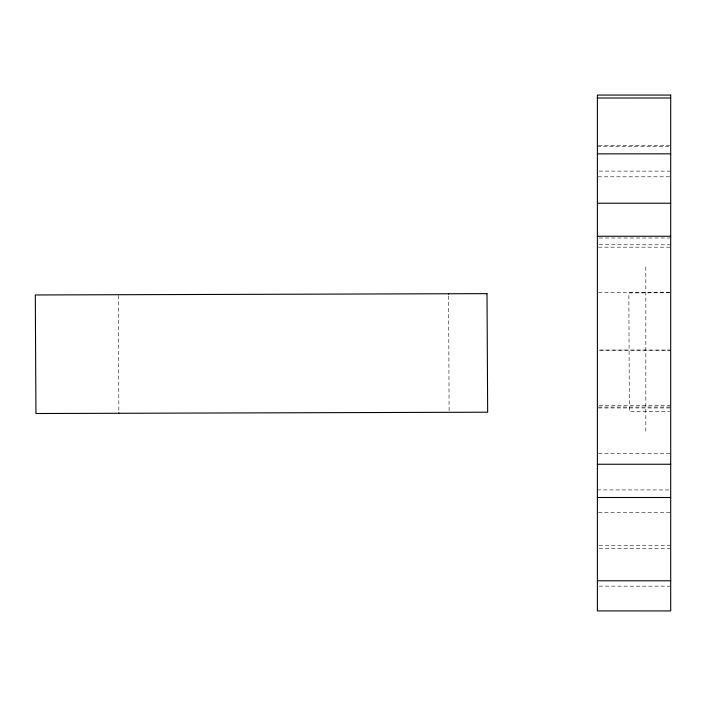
<?xml version="1.0" encoding="UTF-8"?>
<svg xmlns="http://www.w3.org/2000/svg" width="706" height="706" viewBox="0 0 706 706"><rect width="100%" height="100%" fill="white"/><g stroke="black" fill="none" stroke-linecap="round" stroke-linejoin="round"><path stroke-width="0.53" stroke-dasharray="3.53 2.65" d="M669.597 292.769L628.852 292.937L629.328 411.492L669.615 411.333M670.7 244.814L597.382 244.761M670.7 545.65L597.382 545.606M670.7 548.447L597.382 548.385M598.485 145.727L669.615 145.727M597.382 146.521L670.7 146.53M670.7 171.134L597.382 171.108M669.615 176.8L597.382 176.818M670.7 238.001L598.485 238.01M598.476 247.179L670.7 247.188M598.476 292.54L669.606 292.54M670.7 405.297L598.485 405.262M598.485 407.044L670.7 407.027M598.476 407.962L670.7 407.962M598.476 453.331L670.7 453.314M597.382 489.92L670.7 489.946M598.485 512.397L670.7 512.397M670.7 586.165L598.485 586.13M448.637 295.973L449.104 411.695M118.396 295.47L118.864 411.192M645.831 267.009L645.831 433.502M670.7 350.114L598.476 350.114L670.7 350.15"/><path stroke-width="1.06" d="M670.7 98.002L597.382 98.01M597.382 153.864L670.7 153.829M597.382 203.222L670.7 203.222M597.382 236.254L670.7 236.254M597.382 464.248L670.7 464.248M597.382 497.501L670.7 497.501M597.382 580.791L670.7 580.791M448.628 293.643L448.637 294.155M118.864 412.701L118.873 413.522M487.008 293.643L35.3 294.967L35.944 413.522L487.661 412.207L487.008 293.643M670.7 95.072L597.382 95.072L597.382 610.911L670.7 610.928L670.7 95.072"/></g></svg>
